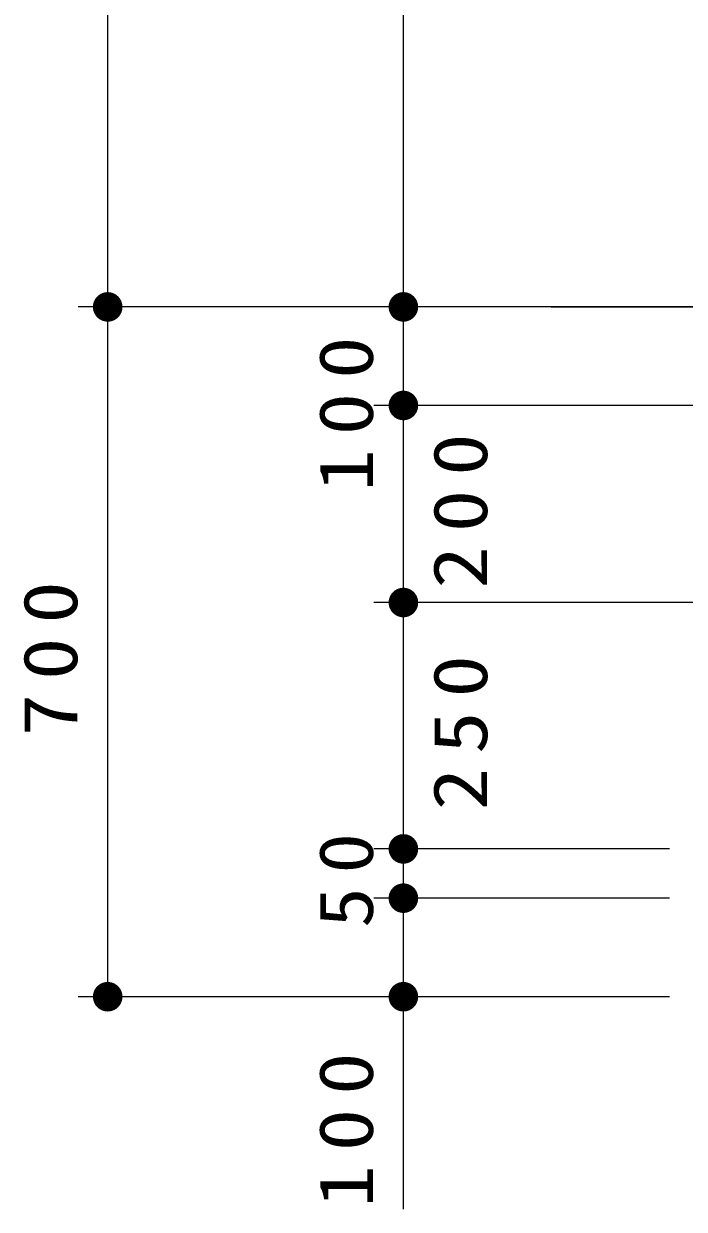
# Model space of a CAD drawing. Units: millimetres on the paper, with parts at other scales. Extents: x -385 to 0, y 0 to 267.
# Drawn here: x -183.02 to -160.68, y 50.65 to 90.75 of the extents above; entities that cross this region are included whole.
import ezdxf

# ---------------------------------------------------------------- set-up
doc = ezdxf.new("R2010")
doc.units = ezdxf.units.MM
doc.layers.add('LY_1', color=4, linetype='Continuous', lineweight=25)
doc.styles.add('ＭＳ ゴシック', font='')
doc.styles.get('ＭＳ ゴシック').set_extended_font_data('MS Gothic')

# ---------------------------------------------------------------- blocks, each defined once
blk = doc.blocks.new('filled_dot')
at = {"color": 0, "linetype": 'Continuous', "lineweight": -2, "const_width": 1.25}
blk.add_lwpolyline([(-0.625, 0, 1), (0.625, 0, 1)], format="xyb", close=True, dxfattribs=at)

msp = doc.modelspace()

# ---------------------------------------------------------------- linework, layer by layer
at = {"layer": 'LY_1', "color": 7, "lineweight": 13}
for p, q in [((-180.176, 81.17), (-180.176, 171.17)), ((-170.176, 81.17), (-170.176, 160.337)), ((-166.176, 81.17), (-181.176, 81.17)), ((-166.176, 81.17), (-181.176, 81.17)), ((-180.176, 57.836), (-180.176, 81.17)), ((-166.176, 81.17), (-171.176, 81.17)), ((-170.176, 74.864), (-170.176, 81.17)), ((-147.87, 81.17), (-170.176, 81.17)), ((-159.51, 77.836), (-171.176, 77.836)), ((-170.176, 71.17), (-170.176, 77.836)), ((-159.51, 71.17), (-171.176, 71.17)), ((-170.176, 62.836), (-170.176, 71.17)), ((-161.176, 62.836), (-171.176, 62.836)), ((-170.176, 61.17), (-170.176, 62.836)), ((-161.176, 61.17), (-171.176, 61.17)), ((-170.176, 50.646), (-170.176, 61.17)), ((-161.176, 57.836), (-181.176, 57.836)), ((-161.176, 57.836), (-171.176, 57.836))]:
    msp.add_line(p, q, dxfattribs=at)
at = {"layer": 'LY_1', "color": 7}
msp.add_line((-165.176, 81.17), (-146.87, 81.17), dxfattribs=at)

# ---------------------------------------------------------------- block references
at = {"layer": 'LY_1', "color": 7, "lineweight": 13, "xscale": 0.4, "yscale": 0.4}
for p, rotation in [((-180.176, 81.17), 270), ((-180.176, 81.17), 90), ((-170.176, 81.17), 270), ((-170.176, 81.17), 90), ((-170.176, 77.836), 90), ((-170.176, 77.836), 270), ((-170.176, 71.17), 90), ((-170.176, 71.17), 270), ((-170.176, 62.836), 90), ((-170.176, 62.836), 270), ((-170.176, 61.17), 90), ((-170.176, 61.17), 270), ((-180.176, 57.836), 90), ((-170.176, 57.836), 90)]:
    msp.add_blockref('filled_dot', p, dxfattribs=dict(at, rotation=rotation))

# ---------------------------------------------------------------- texts
at = {"layer": 'LY_1', "color": 7, "char_height": 1.833, "rotation": 90, "style": 'ＭＳ ゴシック'}
for s, insert, attachment_point in [('\\T1.33;\\W1.15;100', (-171.176, 77.781), 8), ('\\T1.33;\\W1.15;200', (-169.176, 74.503), 2), ('\\T1.33;\\W1.15;700', (-181.176, 69.503), 8), ('\\T1.33;\\W1.15;250', (-169.176, 67.003), 2), ('\\T1.34;\\W1.1;50', (-171.176, 62.003), 8), ('\\T1.33;\\W1.15;100', (-171.176, 53.563), 8)]:
    msp.add_mtext(s, dxfattribs=dict(at, insert=insert, attachment_point=attachment_point))

doc.saveas('drawing.dxf')
